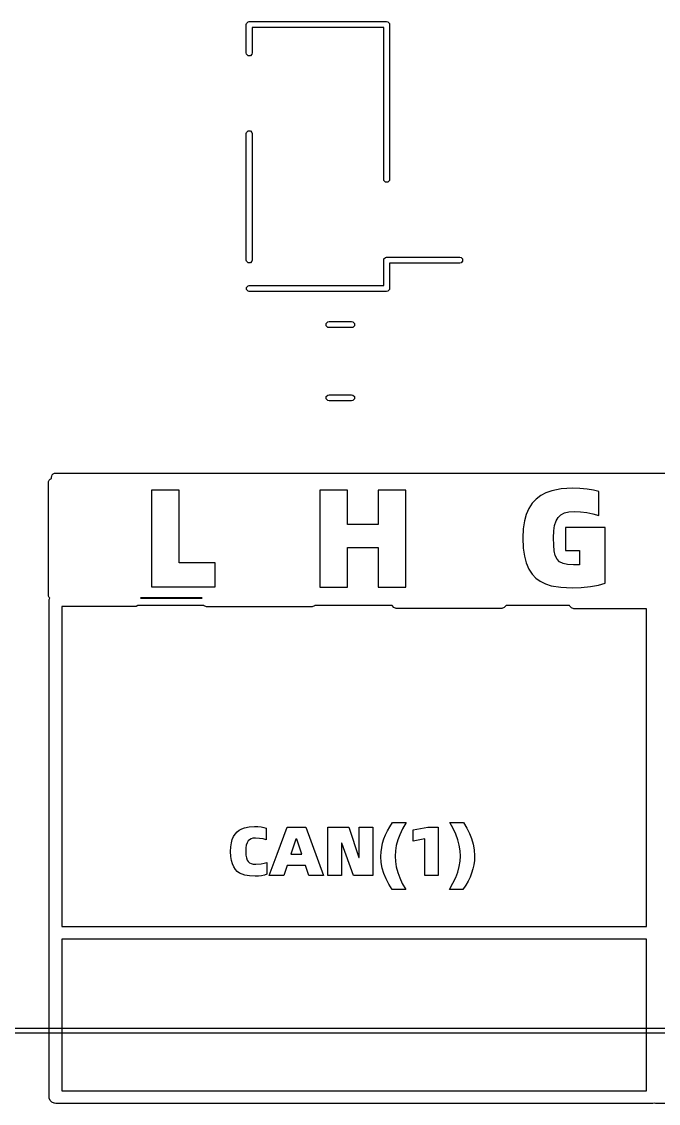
# Model space of a CAD drawing. Header units: inches. Extents: x 4.8 to 6.93, y -5.65 to -3.45.
# Drawn here: x 5.579 to 6.082, y -5.586 to -4.73 of the extents above; entities that cross this region are included whole.
import ezdxf

# ---------------------------------------------------------------- set-up
doc = ezdxf.new("R2010")
doc.units = ezdxf.units.IN
doc.header["$MEASUREMENT"] = 0
doc.layers.add('F.Silkscreen', color=41, linetype='CONTINUOUS', true_color=0xf2eda1)

msp = doc.modelspace()

# ---------------------------------------------------------------- linework, layer by layer
at = {"layer": 'F.Silkscreen', "linetype": 'CONTINUOUS'}
for p, q in [((5.75658, -4.73273), (5.75676, -4.73183)), ((5.75658, -4.75517), (5.75658, -4.73273)), ((5.75676, -4.73183), (5.75804, -4.73055)), ((5.75804, -4.73055), (5.75895, -4.73037)), ((5.75895, -4.73037), (5.86761, -4.73037)), ((5.86525, -4.7351), (5.76131, -4.7351)), ((5.76131, -4.7351), (5.76131, -4.75517)), ((5.86525, -4.85517), (5.86525, -4.7351)), ((5.86761, -4.73037), (5.86851, -4.73055)), ((5.86851, -4.73055), (5.86979, -4.73183)), ((5.86979, -4.73183), (5.86997, -4.73273)), ((5.86997, -4.73273), (5.86997, -4.85517)), ((5.75676, -4.75608), (5.75658, -4.75517)), ((5.76131, -4.75517), (5.76113, -4.75608)), ((5.75804, -4.75736), (5.75676, -4.75608)), ((5.75985, -4.75736), (5.75804, -4.75736)), ((5.76113, -4.75608), (5.75985, -4.75736)), ((5.75658, -4.81895), (5.75676, -4.81805)), ((5.75658, -4.91895), (5.75658, -4.81895)), ((5.75676, -4.81805), (5.75804, -4.81677)), ((5.75804, -4.81677), (5.75985, -4.81677)), ((5.75985, -4.81677), (5.76113, -4.81805)), ((5.76113, -4.81805), (5.76131, -4.81895)), ((5.76131, -4.81895), (5.76131, -4.91895)), ((5.86543, -4.85608), (5.86525, -4.85517)), ((5.8667, -4.85736), (5.86543, -4.85608)), ((5.86851, -4.85736), (5.8667, -4.85736)), ((5.86979, -4.85608), (5.86851, -4.85736)), ((5.86997, -4.85517), (5.86979, -4.85608)), ((5.86525, -4.91895), (5.86543, -4.91805)), ((5.86543, -4.91805), (5.8667, -4.91677)), ((5.8667, -4.91677), (5.86761, -4.91659)), ((5.86761, -4.91659), (5.92548, -4.91659)), ((5.92548, -4.91659), (5.92639, -4.91677)), ((5.92639, -4.91677), (5.92766, -4.91805)), ((5.92766, -4.91805), (5.92766, -4.91986)), ((5.75676, -4.91986), (5.75658, -4.91895)), ((5.75804, -4.92114), (5.75676, -4.91986)), ((5.75985, -4.92114), (5.75804, -4.92114)), ((5.76113, -4.91986), (5.75985, -4.92114)), ((5.76131, -4.91895), (5.76113, -4.91986)), ((5.86525, -4.93903), (5.86525, -4.91895)), ((5.92548, -4.92132), (5.86997, -4.92132)), ((5.86997, -4.92132), (5.86997, -4.94139)), ((5.92639, -4.92114), (5.92548, -4.92132)), ((5.92766, -4.91986), (5.92639, -4.92114)), ((5.75676, -4.94049), (5.75804, -4.93921)), ((5.75676, -4.9423), (5.75676, -4.94049)), ((5.75804, -4.94358), (5.75676, -4.9423)), ((5.75804, -4.93921), (5.75895, -4.93903)), ((5.75895, -4.94376), (5.75804, -4.94358)), ((5.75895, -4.93903), (5.86525, -4.93903)), ((5.86761, -4.94376), (5.75895, -4.94376)), ((5.86851, -4.94358), (5.86761, -4.94376)), ((5.86979, -4.9423), (5.86851, -4.94358)), ((5.86997, -4.94139), (5.86979, -4.9423)), ((5.81987, -4.96903), (5.82115, -4.96776)), ((5.81987, -4.97084), (5.81987, -4.96903)), ((5.82115, -4.96776), (5.82205, -4.96758)), ((5.82205, -4.96758), (5.83993, -4.96758)), ((5.83993, -4.96758), (5.84084, -4.96776)), ((5.84084, -4.96776), (5.84212, -4.96903)), ((5.84212, -4.96903), (5.84212, -4.97084)), ((5.82115, -4.97212), (5.81987, -4.97084)), ((5.82205, -4.9723), (5.82115, -4.97212)), ((5.83993, -4.9723), (5.82205, -4.9723)), ((5.84084, -4.97212), (5.83993, -4.9723)), ((5.84212, -4.97084), (5.84084, -4.97212)), ((5.81987, -5.02691), (5.82115, -5.02563)), ((5.81987, -5.02872), (5.81987, -5.02691)), ((5.82115, -5.02999), (5.81987, -5.02872)), ((5.82115, -5.02563), (5.82205, -5.02545)), ((5.82205, -5.02545), (5.83993, -5.02545)), ((5.83993, -5.02545), (5.84084, -5.02563)), ((5.84084, -5.02563), (5.84212, -5.02691)), ((5.84212, -5.02872), (5.84084, -5.02999)), ((5.84212, -5.02691), (5.84212, -5.02872)), ((5.82205, -5.03017), (5.82115, -5.02999)), ((5.83993, -5.03017), (5.82205, -5.03017)), ((5.84084, -5.02999), (5.83993, -5.03017)), ((5.60279, -5.08983), (5.60323, -5.08877)), ((5.60323, -5.08877), (5.60405, -5.08795)), ((5.60405, -5.08795), (5.60511, -5.08751)), ((5.60511, -5.08751), (5.60569, -5.08746)), ((5.60569, -5.08746), (6.21328, -5.08746)), ((5.60028, -5.09454), (5.60034, -5.09397)), ((5.60028, -5.18411), (5.60028, -5.09454)), ((5.60034, -5.09397), (5.60078, -5.0929)), ((5.60078, -5.0929), (5.6016, -5.09209)), ((5.6016, -5.09209), (5.60266, -5.09165)), ((5.60266, -5.09165), (5.60274, -5.09164)), ((5.60274, -5.09041), (5.60279, -5.08983)), ((5.60274, -5.09164), (5.60274, -5.09041)), ((5.70353, -5.10076), (5.68169, -5.10076)), ((5.68169, -5.10076), (5.68169, -5.17722)), ((5.70353, -5.15845), (5.70353, -5.10076)), ((5.8366, -5.101), (5.81476, -5.101)), ((5.81476, -5.101), (5.81476, -5.17761)), ((5.8366, -5.12807), (5.8366, -5.101)), ((5.88276, -5.101), (5.86091, -5.101)), ((5.86091, -5.101), (5.86091, -5.12807)), ((5.88276, -5.17761), (5.88276, -5.101)), ((5.98937, -5.10513), (5.98579, -5.1079)), ((5.99346, -5.10293), (5.98937, -5.10513)), ((5.99815, -5.10128), (5.99346, -5.10293)), ((6.00569, -5.09981), (5.99815, -5.10128)), ((6.01448, -5.09928), (6.00569, -5.09981)), ((6.02021, -5.09951), (6.01448, -5.09928)), ((6.02601, -5.10005), (6.02021, -5.09951)), ((6.03125, -5.10082), (6.02601, -5.10005)), ((6.03544, -5.10181), (6.03125, -5.10082)), ((6.03544, -5.12087), (6.03544, -5.10181)), ((5.98012, -5.11525), (5.97796, -5.12008)), ((5.98273, -5.11122), (5.98012, -5.11525)), ((5.98579, -5.1079), (5.98273, -5.11122)), ((5.97796, -5.12008), (5.97649, -5.1252)), ((6.0015, -5.12521), (6.00314, -5.12245)), ((6.00314, -5.12245), (6.00541, -5.12032)), ((6.00541, -5.12032), (6.00833, -5.11885)), ((6.00833, -5.11885), (6.01175, -5.11805)), ((6.01175, -5.11805), (6.01638, -5.11775)), ((6.01638, -5.11775), (6.02085, -5.11794)), ((6.02085, -5.11794), (6.02579, -5.11853)), ((6.02579, -5.11853), (6.03073, -5.11951)), ((6.03073, -5.11951), (6.03544, -5.12087)), ((5.86091, -5.12807), (5.8366, -5.12807)), ((5.97554, -5.13133), (5.9752, -5.13867)), ((5.97649, -5.1252), (5.97554, -5.13133)), ((5.99974, -5.13312), (6.00034, -5.12892)), ((6.00034, -5.12892), (6.0015, -5.12521)), ((6.04043, -5.13036), (6.00894, -5.13036)), ((6.00894, -5.13036), (6.00894, -5.14852)), ((6.04043, -5.17454), (6.04043, -5.13036)), ((5.9752, -5.13867), (5.97554, -5.1467)), ((5.99951, -5.13866), (5.99974, -5.13312)), ((5.99966, -5.1444), (5.99951, -5.13866)), ((5.8366, -5.17761), (5.8366, -5.14623)), ((5.8366, -5.14623), (5.86091, -5.14623)), ((5.86091, -5.14623), (5.86091, -5.17761)), ((5.97554, -5.1467), (5.97646, -5.15318)), ((6.00006, -5.14873), (5.99966, -5.1444)), ((6.00094, -5.15255), (6.00006, -5.14873)), ((6.00894, -5.14852), (6.02013, -5.14852)), ((6.02013, -5.14852), (6.02013, -5.15979)), ((5.97646, -5.15318), (5.97785, -5.15836)), ((6.0023, -5.15531), (6.00094, -5.15255)), ((6.00433, -5.15742), (6.0023, -5.15531)), ((6.00713, -5.15885), (6.00433, -5.15742)), ((5.732, -5.15845), (5.70353, -5.15845)), ((5.732, -5.17722), (5.732, -5.15845)), ((5.97785, -5.15836), (5.97996, -5.16327)), ((5.97996, -5.16327), (5.98252, -5.16723)), ((6.01051, -5.15961), (6.00713, -5.15885)), ((6.0153, -5.1599), (6.01051, -5.15961)), ((6.01821, -5.1599), (6.0153, -5.1599)), ((6.02013, -5.15979), (6.01821, -5.1599)), ((5.98252, -5.16723), (5.98552, -5.17039)), ((5.98552, -5.17039), (5.98905, -5.17296)), ((5.98905, -5.17296), (5.99311, -5.17497)), ((5.99311, -5.17497), (5.99777, -5.1764)), ((6.03519, -5.17586), (6.04043, -5.17454)), ((5.68169, -5.17722), (5.732, -5.17722)), ((5.81476, -5.17761), (5.8366, -5.17761)), ((5.86091, -5.17761), (5.88276, -5.17761)), ((5.99777, -5.1764), (6.00527, -5.17762)), ((6.00527, -5.17762), (6.01427, -5.17806)), ((6.01427, -5.17806), (6.02145, -5.17778)), ((6.02145, -5.17778), (6.02868, -5.17701)), ((6.02868, -5.17701), (6.03519, -5.17586)), ((5.60034, -5.18469), (5.60028, -5.18411)), ((5.60078, -5.18575), (5.60034, -5.18469)), ((5.60071, -5.18824), (5.6008, -5.18727)), ((5.60071, -5.58076), (5.60071, -5.18824)), ((5.60124, -5.18621), (5.60078, -5.18575)), ((5.6008, -5.18727), (5.60124, -5.18621)), ((5.67083, -5.19218), (5.66945, -5.19275)), ((5.72304, -5.19218), (5.67083, -5.19218)), ((5.673, -5.18597), (5.67313, -5.18628)), ((5.72168, -5.18597), (5.673, -5.18597)), ((5.67313, -5.18628), (5.72155, -5.18628)), ((5.72155, -5.18628), (5.72168, -5.18597)), ((5.72326, -5.1924), (5.72304, -5.19218)), ((5.81081, -5.19218), (5.81059, -5.1924)), ((5.87187, -5.19218), (5.81081, -5.19218)), ((5.87188, -5.1922), (5.87187, -5.19218)), ((5.87326, -5.19358), (5.87188, -5.1922)), ((5.96197, -5.1922), (5.96059, -5.19358)), ((5.96198, -5.19218), (5.96197, -5.1922)), ((6.01223, -5.19218), (5.96198, -5.19218)), ((6.01241, -5.1926), (6.01223, -5.19218)), ((5.66847, -5.19285), (5.61071, -5.19285)), ((5.61071, -5.19285), (5.61071, -5.44584)), ((5.66945, -5.19275), (5.66847, -5.19285)), ((5.72507, -5.19315), (5.72326, -5.1924)), ((5.72604, -5.19324), (5.72507, -5.19315)), ((5.80781, -5.19324), (5.72604, -5.19324)), ((5.80879, -5.19315), (5.80781, -5.19324)), ((5.81059, -5.1924), (5.80879, -5.19315)), ((5.87507, -5.19433), (5.87326, -5.19358)), ((5.87604, -5.19443), (5.87507, -5.19433)), ((5.95781, -5.19443), (5.87604, -5.19443)), ((5.95879, -5.19433), (5.95781, -5.19443)), ((5.96059, -5.19358), (5.95879, -5.19433)), ((6.01379, -5.19398), (6.01241, -5.1926)), ((6.01559, -5.19472), (6.01379, -5.19398)), ((6.01656, -5.19482), (6.01559, -5.19472)), ((6.07315, -5.19482), (6.01656, -5.19482)), ((6.07315, -5.44584), (6.07315, -5.19482)), ((5.74786, -5.37276), (5.74934, -5.3711)), ((5.74934, -5.3711), (5.75107, -5.36972)), ((5.75107, -5.36972), (5.75304, -5.36861)), ((5.75304, -5.36861), (5.75527, -5.36779)), ((5.75527, -5.36779), (5.75886, -5.36706)), ((5.75886, -5.36706), (5.76304, -5.3668)), ((5.76304, -5.3668), (5.7658, -5.36689)), ((5.7658, -5.36689), (5.76828, -5.36715)), ((5.76828, -5.36715), (5.77061, -5.3676)), ((5.77061, -5.3676), (5.77247, -5.36817)), ((5.77247, -5.36817), (5.77247, -5.37746)), ((5.78104, -5.3888), (5.7889, -5.36741)), ((5.7889, -5.36741), (5.80372, -5.36741)), ((5.80372, -5.36741), (5.81767, -5.40564)), ((5.82109, -5.40557), (5.82109, -5.36726)), ((5.82109, -5.36726), (5.83761, -5.36726)), ((5.83761, -5.36726), (5.84554, -5.39127)), ((5.84587, -5.39127), (5.84587, -5.36726)), ((5.84587, -5.36726), (5.85655, -5.36726)), ((5.85655, -5.36726), (5.85655, -5.40557)), ((5.86669, -5.37345), (5.86827, -5.37022)), ((5.86827, -5.37022), (5.87009, -5.36704)), ((5.87009, -5.36704), (5.87223, -5.36372)), ((5.87223, -5.36372), (5.88297, -5.36372)), ((5.88013, -5.36871), (5.87796, -5.37329)), ((5.88297, -5.36372), (5.88013, -5.36871)), ((5.88859, -5.36958), (5.90026, -5.36726)), ((5.88859, -5.37841), (5.88859, -5.36958)), ((5.90026, -5.36726), (5.90841, -5.36726)), ((5.90841, -5.36726), (5.90841, -5.40557)), ((5.9202, -5.36848), (5.91754, -5.36372)), ((5.91754, -5.36372), (5.92823, -5.36372)), ((5.92227, -5.37299), (5.9202, -5.36848)), ((5.92823, -5.36372), (5.9309, -5.36807)), ((5.9309, -5.36807), (5.93307, -5.3723)), ((5.7444, -5.38282), (5.74486, -5.37975)), ((5.74486, -5.37975), (5.74556, -5.3772)), ((5.74556, -5.3772), (5.7466, -5.37477)), ((5.7466, -5.37477), (5.74786, -5.37276)), ((5.75723, -5.37964), (5.75665, -5.38151)), ((5.75801, -5.37829), (5.75723, -5.37964)), ((5.75907, -5.37725), (5.75801, -5.37829)), ((5.76038, -5.37655), (5.75907, -5.37725)), ((5.76191, -5.37617), (5.76038, -5.37655)), ((5.76391, -5.37603), (5.76191, -5.37617)), ((5.76702, -5.37619), (5.76391, -5.37603)), ((5.76986, -5.37668), (5.76702, -5.37619)), ((5.77247, -5.37746), (5.76986, -5.37668)), ((5.7959, -5.3768), (5.79193, -5.3888)), ((5.79656, -5.3768), (5.7959, -5.3768)), ((5.80047, -5.3888), (5.79656, -5.3768)), ((5.83221, -5.37995), (5.83188, -5.37995)), ((5.83188, -5.37995), (5.83188, -5.40557)), ((5.8413, -5.40557), (5.83221, -5.37995)), ((5.86367, -5.38335), (5.86439, -5.37997)), ((5.86439, -5.37997), (5.8654, -5.37667)), ((5.8654, -5.37667), (5.86669, -5.37345)), ((5.87639, -5.3775), (5.87523, -5.38184)), ((5.87796, -5.37329), (5.87639, -5.3775)), ((5.89782, -5.37659), (5.88859, -5.37841)), ((5.89782, -5.40557), (5.89782, -5.37659)), ((5.92382, -5.37728), (5.92227, -5.37299)), ((5.92497, -5.38169), (5.92382, -5.37728)), ((5.93307, -5.3723), (5.93478, -5.37643)), ((5.93478, -5.37643), (5.93606, -5.38069)), ((5.74424, -5.38649), (5.7444, -5.38282)), ((5.74441, -5.3905), (5.74424, -5.38649)), ((5.75635, -5.38364), (5.75624, -5.38645)), ((5.75624, -5.38645), (5.75637, -5.3894)), ((5.75665, -5.38151), (5.75635, -5.38364)), ((5.77484, -5.40564), (5.78104, -5.3888)), ((5.79193, -5.3888), (5.80047, -5.3888)), ((5.86309, -5.39046), (5.86324, -5.3868)), ((5.86324, -5.3868), (5.86367, -5.38335)), ((5.87455, -5.38606), (5.87432, -5.39018)), ((5.87523, -5.38184), (5.87455, -5.38606)), ((5.92564, -5.38598), (5.92497, -5.38169)), ((5.92586, -5.39018), (5.92564, -5.38598)), ((5.93606, -5.38069), (5.93683, -5.38517)), ((5.93683, -5.38517), (5.93709, -5.38991)), ((5.74489, -5.39374), (5.74441, -5.3905)), ((5.74562, -5.39634), (5.74489, -5.39374)), ((5.7467, -5.39879), (5.74562, -5.39634)), ((5.75637, -5.3894), (5.75671, -5.39152)), ((5.75671, -5.39152), (5.75733, -5.39335)), ((5.75733, -5.39335), (5.75815, -5.39463)), ((5.75815, -5.39463), (5.75923, -5.39559)), ((5.75923, -5.39559), (5.76058, -5.3962)), ((5.76058, -5.3962), (5.76212, -5.39653)), ((5.76212, -5.39653), (5.76409, -5.39664)), ((5.76409, -5.39664), (5.76848, -5.39634)), ((5.76848, -5.39634), (5.7707, -5.39592)), ((5.7707, -5.39592), (5.77293, -5.39527)), ((5.77293, -5.39527), (5.77293, -5.40463)), ((5.84554, -5.39127), (5.84587, -5.39127)), ((5.86335, -5.39519), (5.86309, -5.39046)), ((5.86413, -5.39968), (5.86335, -5.39519)), ((5.87432, -5.39018), (5.87454, -5.39438)), ((5.87454, -5.39438), (5.87522, -5.39867)), ((5.92496, -5.39853), (5.92564, -5.39431)), ((5.92564, -5.39431), (5.92586, -5.39018)), ((5.93652, -5.39705), (5.93579, -5.4004)), ((5.93695, -5.3936), (5.93652, -5.39705)), ((5.93709, -5.38991), (5.93695, -5.3936)), ((5.748, -5.40077), (5.7467, -5.39879)), ((5.74951, -5.40235), (5.748, -5.40077)), ((5.75127, -5.40364), (5.74951, -5.40235)), ((5.75328, -5.40464), (5.75127, -5.40364)), ((5.75558, -5.40536), (5.75328, -5.40464)), ((5.75925, -5.40597), (5.75558, -5.40536)), ((5.76355, -5.40618), (5.75925, -5.40597)), ((5.76617, -5.40607), (5.76355, -5.40618)), ((5.76868, -5.40574), (5.76617, -5.40607)), ((5.77107, -5.40522), (5.76868, -5.40574)), ((5.77293, -5.40463), (5.77107, -5.40522)), ((5.78631, -5.40564), (5.77484, -5.40564)), ((5.78901, -5.39757), (5.78631, -5.40564)), ((5.80334, -5.39757), (5.78901, -5.39757)), ((5.80599, -5.40564), (5.80334, -5.39757)), ((5.81767, -5.40564), (5.80599, -5.40564)), ((5.83188, -5.40557), (5.82109, -5.40557)), ((5.85655, -5.40557), (5.8413, -5.40557)), ((5.8654, -5.40397), (5.86413, -5.39968)), ((5.86712, -5.40811), (5.8654, -5.40397)), ((5.87522, -5.39867), (5.87636, -5.40308)), ((5.87636, -5.40308), (5.87791, -5.40737)), ((5.90841, -5.40557), (5.89782, -5.40557)), ((5.92222, -5.40708), (5.9238, -5.40286)), ((5.9238, -5.40286), (5.92496, -5.39853)), ((5.93478, -5.40369), (5.9335, -5.40691)), ((5.93579, -5.4004), (5.93478, -5.40369)), ((5.86929, -5.41233), (5.86712, -5.40811)), ((5.87195, -5.41664), (5.86929, -5.41233)), ((5.87791, -5.40737), (5.87999, -5.41189)), ((5.87999, -5.41189), (5.88264, -5.41664)), ((5.91721, -5.41664), (5.92005, -5.41166)), ((5.92005, -5.41166), (5.92222, -5.40708)), ((5.9301, -5.41332), (5.92795, -5.41664)), ((5.93192, -5.41014), (5.9301, -5.41332)), ((5.9335, -5.40691), (5.93192, -5.41014)), ((5.88264, -5.41664), (5.87195, -5.41664)), ((5.92795, -5.41664), (5.91721, -5.41664)), ((5.61071, -5.44584), (6.07315, -5.44584)), ((5.61071, -5.45584), (5.61071, -5.57576)), ((6.07315, -5.45584), (5.61071, -5.45584)), ((6.07315, -5.57576), (6.07315, -5.45584)), ((5.49202, -5.52643), (6.67036, -5.52643)), ((6.67036, -5.53037), (5.49202, -5.53037)), ((5.61071, -5.57576), (6.07315, -5.57576)), ((5.6008, -5.58174), (5.60071, -5.58076)), ((5.60155, -5.58354), (5.6008, -5.58174)), ((5.60293, -5.58492), (5.60155, -5.58354)), ((5.60473, -5.58567), (5.60293, -5.58492)), ((5.60512, -5.58567), (5.60473, -5.58567)), ((5.6061, -5.58576), (5.60512, -5.58567)), ((6.07912, -5.58567), (6.07815, -5.58576)), ((6.07914, -5.58567), (6.07912, -5.58567)), ((6.08012, -5.58576), (6.07914, -5.58567)), ((6.07815, -5.58576), (5.6061, -5.58576)), ((6.55216, -5.58576), (6.08012, -5.58576))]:
    msp.add_line(p, q, dxfattribs=at)

doc.saveas('drawing.dxf')
